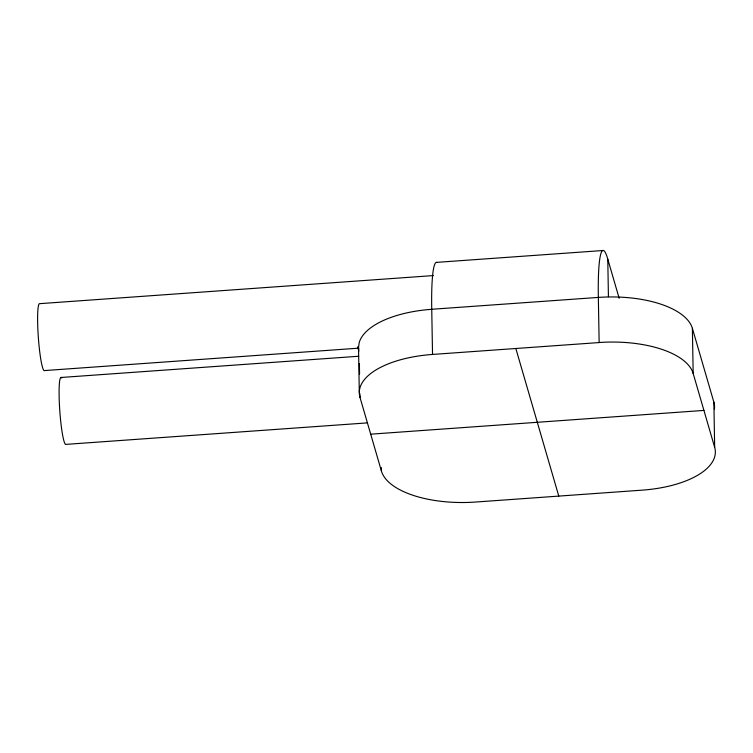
<?xml version="1.0" encoding="UTF-8"?>
<svg xmlns="http://www.w3.org/2000/svg" width="753" height="753" viewBox="0 0 753 753"><rect width="100%" height="100%" fill="white"/><g stroke="black" fill="none" stroke-linecap="round" stroke-linejoin="round"><path stroke-width="1.13" d="M359.294 392.417L358.513 347.274L359.256 342.389A83.978 37.339 -1 0 1 431.742 309.304L431.733 309.276A84.007 9.036 85.9 0 1 436.919 262.439M436.467 262.383L603.087 250.504M433.351 275.579L39.344 303.685A33.603 3.614 85.9 0 0 38.488 339.387A33.603 3.614 85.9 0 0 44.549 370.57L357.647 348.234M431.733 309.276L598.353 297.416A84.007 37.349 -1 0 1 692.384 328.336L713.872 402.177A84.007 37.349 -1 0 1 714.437 409.001M60.824 377.498L358.673 356.254M359.934 393.81L359.99 397.283A83.978 37.339 -1 0 1 432.533 354.437L599.143 342.559L598.343 297.379A84.007 9.036 85.9 0 1 607.775 259.06L608.424 296.72M367.398 422.885L66.029 444.374A33.603 3.614 85.9 0 1 59.656 408.813A33.603 3.614 85.9 0 1 61.802 378.053M370.702 434.18L703.923 410.413M692.384 328.336L693.174 373.479L714.663 447.31A84.007 37.349 -1 0 1 642.093 490.156L475.482 502.044A84.007 37.349 -1 0 1 381.432 471.086L359.962 397.283M607.775 259.145L619.164 298.292M599.143 342.559L599.134 342.521A84.007 37.349 -1 0 1 693.174 373.479M515.833 348.498L558.782 496.095M357.637 346.879L358.87 351.096M358.513 347.274L358.786 349.223M713.872 402.177L714.663 447.31M431.742 309.304L432.533 354.437M381.376 467.613L381.432 471.086M359.407 363.718L359.558 374.137"/></g></svg>
